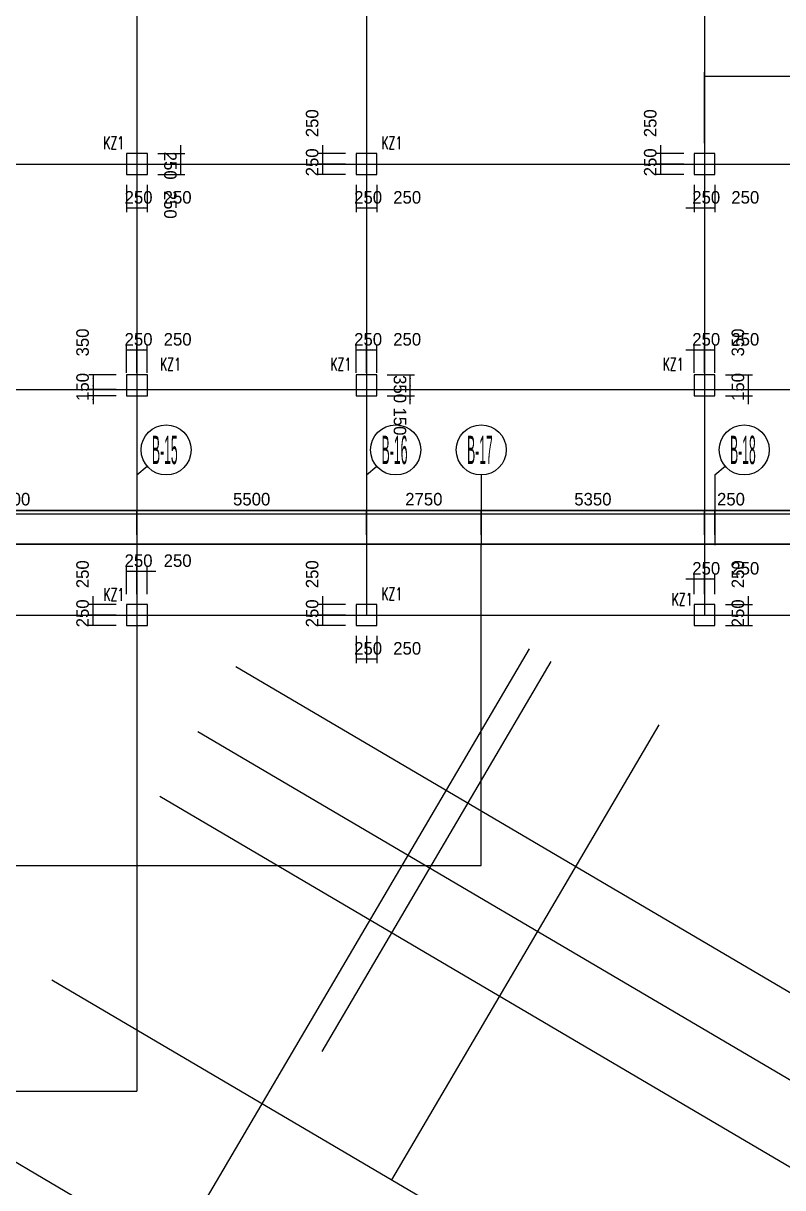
# Model space of a CAD drawing. Extents: x 387171 to 699106, y 11966 to 245688.
# Drawn here: x 582536 to 600731, y 130974 to 158858 of the extents above; entities that cross this region are included whole.
import ezdxf

# ---------------------------------------------------------------- set-up
doc = ezdxf.new("R2010")
doc.units = 0
doc.header["$LTSCALE"] = 100
doc.header["$MEASUREMENT"] = 0
for name, color, linetype in [('COLU', 7, 'Continuous'), ('DIM', 3, 'Continuous'), ('DOTE', 253, 'Continuous'), ('h后浇带', 51, 'Continuous'), ('L-AXIS', 3, 'Continuous'), ('NUM', 7, 'Continuous')]:
    doc.layers.add(name, color=color, linetype=linetype)
doc.styles.add('hztxt', font='hztxt')
doc.styles.get("Standard").update_dxf_attribs({"font": 'standard'})
doc.dimstyles.get("Standard").update_dxf_attribs({"dimtxt": 300, "dimasz": 100, "dimexe": 100, "dimexo": 250, "dimgap": 100, "dimtad": 0, "dimtoh": 1, "dimdec": 0, "dimdsep": 46, "dimcen": 0.09, "dimclrt": 7, "dimadec": 0, "dimazin": 0, "dimtfac": 1, "dimtdec": 4, "dimtofl": 0, "dimtmove": 0, "dimatfit": 3, "dimfxl": 1, "dimtolj": 1, "dimtzin": 0, "dimarcsym": 0})

# ---------------------------------------------------------------- blocks, each defined once
blk = doc.blocks.new('*D756')
at = {"layer": 'L-AXIS', "color": 0, "linetype": 'ByBlock', "lineweight": -2}
for p, q in [((604558, 147675), (604558, 147010)), ((599108, 146608), (599108, 147210)), ((599108, 147110), (604558, 147110))]:
    blk.add_line(p, q, dxfattribs=at)
for points in [[(599108, 147110), (599208, 147126), (599208, 147093)], [(604558, 147110), (604458, 147093), (604458, 147126)]]:
    blk.add_solid(points, dxfattribs=at)
at = {"layer": 'L-AXIS', "color": 7, "linetype": 'Continuous', "lineweight": -2, "insert": (601833, 147460), "char_height": 300, "width": 785, "attachment_point": 5, "style": 'hztxt'}
blk.add_mtext('5450', dxfattribs=at)
blk = doc.blocks.new('_AXISO')
blk.add_circle((0, 0), 0.5)
blk = doc.blocks.new('*D713')
at = {"layer": 'L-AXIS', "color": 0, "linetype": 'ByBlock', "lineweight": -2}
for p, q in [((585258, 146608), (585258, 147210)), ((585258, 147110), (590758, 147110)), ((590758, 146608), (590758, 147210))]:
    blk.add_line(p, q, dxfattribs=at)
for points in [[(585258, 147110), (585358, 147126), (585358, 147093)], [(590758, 147110), (590658, 147093), (590658, 147126)]]:
    blk.add_solid(points, dxfattribs=at)
at = {"layer": 'L-AXIS', "color": 7, "linetype": 'Continuous', "lineweight": -2, "insert": (588008, 147460), "char_height": 300, "width": 780, "attachment_point": 5, "style": 'hztxt'}
blk.add_mtext('5500', dxfattribs=at)
blk = doc.blocks.new('*D2882')
at = {"layer": 'L-AXIS', "color": 0, "linetype": 'ByBlock', "lineweight": -2}
for p, q in [((579258, 146608), (579258, 147210)), ((579258, 147110), (585258, 147110)), ((585258, 146608), (585258, 147210))]:
    blk.add_line(p, q, dxfattribs=at)
for points in [[(579258, 147110), (579358, 147126), (579358, 147093)], [(585258, 147110), (585158, 147093), (585158, 147126)]]:
    blk.add_solid(points, dxfattribs=at)
at = {"layer": 'L-AXIS', "color": 7, "linetype": 'Continuous', "lineweight": -2, "insert": (582258, 147460), "char_height": 300, "width": 770, "attachment_point": 5, "style": 'hztxt'}
blk.add_mtext('6000', dxfattribs=at)
blk = doc.blocks.new('*D2086')
at = {"layer": 'L-AXIS', "color": 0, "linetype": 'ByBlock', "lineweight": -2}
for p, q in [((593508, 146608), (593508, 147210)), ((593508, 147110), (598858, 147110)), ((598858, 146608), (598858, 147210))]:
    blk.add_line(p, q, dxfattribs=at)
for points in [[(593508, 147110), (593608, 147126), (593608, 147093)], [(598858, 147110), (598758, 147093), (598758, 147126)]]:
    blk.add_solid(points, dxfattribs=at)
at = {"layer": 'L-AXIS', "color": 7, "linetype": 'Continuous', "lineweight": -2, "insert": (596183, 147460), "char_height": 300, "width": 780, "attachment_point": 5, "style": 'hztxt'}
blk.add_mtext('5350', dxfattribs=at)
blk = doc.blocks.new('*D1664')
at = {"layer": 'L-AXIS', "color": 0, "linetype": 'ByBlock', "lineweight": -2}
for p, q in [((590758, 146608), (590758, 147210)), ((590758, 147110), (593508, 147110)), ((593508, 146608), (593508, 147210))]:
    blk.add_line(p, q, dxfattribs=at)
for points in [[(590758, 147110), (590858, 147126), (590858, 147093)], [(593508, 147110), (593408, 147093), (593408, 147126)]]:
    blk.add_solid(points, dxfattribs=at)
at = {"layer": 'L-AXIS', "color": 7, "linetype": 'Continuous', "lineweight": -2, "insert": (592133, 147460), "char_height": 300, "width": 780, "attachment_point": 5, "style": 'hztxt'}
blk.add_mtext('2750', dxfattribs=at)
blk = doc.blocks.new('*D1237')
at = {"layer": 'L-AXIS', "color": 0, "linetype": 'ByBlock', "lineweight": -2}
for p, q in [((598858, 146608), (598858, 147210)), ((598858, 147110), (599108, 147110)), ((599108, 146608), (599108, 147210))]:
    blk.add_line(p, q, dxfattribs=at)
for points in [[(598858, 147110), (598958, 147126), (598958, 147093)], [(599108, 147110), (599008, 147093), (599008, 147126)]]:
    blk.add_solid(points, dxfattribs=at)
at = {"layer": 'L-AXIS', "color": 7, "linetype": 'Continuous', "lineweight": -2, "insert": (599491, 147460), "char_height": 300, "width": 566.67, "attachment_point": 5, "style": 'hztxt'}
blk.add_mtext('250', dxfattribs=at)
blk = doc.blocks.new('*D1836')
at = {"layer": 'DIM', "color": 0, "linetype": 'ByBlock', "lineweight": -2}
for p, q in [((598608, 150488), (598608, 151138)), ((598858, 150488), (598858, 151138)), ((598408, 151038), (599058, 151038))]:
    blk.add_line(p, q, dxfattribs=at)
for points in [[(598608, 151038), (598508, 151021), (598508, 151055)], [(598858, 151038), (598958, 151055), (598958, 151021)]]:
    blk.add_solid(points, dxfattribs=at)
at = {"layer": 'DIM', "color": 7, "linetype": 'Continuous', "lineweight": -2, "insert": (598898, 151288), "char_height": 300, "width": 566.67, "attachment_point": 5, "style": 'hztxt'}
blk.add_mtext('250', dxfattribs=at)
blk = doc.blocks.new('*D1436')
at = {"layer": 'DIM', "color": 0, "linetype": 'ByBlock', "lineweight": -2}
for p, q in [((598858, 150488), (598858, 151138)), ((599108, 150488), (599108, 151138)), ((598858, 151038), (599108, 151038))]:
    blk.add_line(p, q, dxfattribs=at)
for points in [[(598858, 151038), (598958, 151055), (598958, 151021)], [(599108, 151038), (599008, 151021), (599008, 151055)]]:
    blk.add_solid(points, dxfattribs=at)
at = {"layer": 'DIM', "color": 7, "linetype": 'Continuous', "lineweight": -2, "insert": (599834, 151288), "char_height": 300, "width": 566.67, "attachment_point": 5, "style": 'hztxt'}
blk.add_mtext('250', dxfattribs=at)
blk = doc.blocks.new('*D959')
at = {"layer": 'DIM', "color": 0, "linetype": 'ByBlock', "lineweight": -2}
for p, q in [((599358, 150088), (600008, 150088)), ((599908, 149738), (599908, 150288)), ((599358, 149938), (600008, 149938))]:
    blk.add_line(p, q, dxfattribs=at)
for points in [[(599908, 150088), (599891, 150188), (599925, 150188)], [(599908, 149938), (599925, 149838), (599891, 149838)]]:
    blk.add_solid(points, dxfattribs=at)
at = {"layer": 'DIM', "color": 7, "linetype": 'Continuous', "lineweight": -2, "insert": (599658, 150149), "char_height": 300, "width": 476.67, "attachment_point": 5, "rotation": 90, "style": 'hztxt'}
blk.add_mtext('150', dxfattribs=at)
blk = doc.blocks.new('*D921')
at = {"layer": 'DIM', "color": 0, "linetype": 'ByBlock', "lineweight": -2}
for p, q in [((599358, 150438), (600008, 150438)), ((599908, 150088), (599908, 150438)), ((599358, 150088), (600008, 150088))]:
    blk.add_line(p, q, dxfattribs=at)
for points in [[(599908, 150438), (599925, 150338), (599891, 150338)], [(599908, 150088), (599891, 150188), (599925, 150188)]]:
    blk.add_solid(points, dxfattribs=at)
at = {"layer": 'DIM', "color": 7, "linetype": 'Continuous', "lineweight": -2, "insert": (599658, 151214), "char_height": 300, "width": 566.67, "attachment_point": 5, "rotation": 90, "style": 'hztxt'}
blk.add_mtext('350', dxfattribs=at)
blk = doc.blocks.new('*D473')
at = {"layer": 'DIM', "color": 0, "linetype": 'ByBlock', "lineweight": -2}
for p, q in [((598608, 154988), (598608, 154338)), ((598858, 154988), (598858, 154338)), ((598408, 154438), (599058, 154438))]:
    blk.add_line(p, q, dxfattribs=at)
for points in [[(598608, 154438), (598508, 154421), (598508, 154455)], [(598858, 154438), (598958, 154455), (598958, 154421)]]:
    blk.add_solid(points, dxfattribs=at)
at = {"layer": 'DIM', "color": 7, "linetype": 'Continuous', "lineweight": -2, "insert": (598898, 154688), "char_height": 300, "width": 566.67, "attachment_point": 5, "style": 'hztxt'}
blk.add_mtext('250', dxfattribs=at)
blk = doc.blocks.new('*D67')
at = {"layer": 'DIM', "color": 0, "linetype": 'ByBlock', "lineweight": -2}
for p, q in [((598858, 154988), (598858, 154338)), ((599108, 154988), (599108, 154338)), ((598858, 154438), (599108, 154438))]:
    blk.add_line(p, q, dxfattribs=at)
for points in [[(598858, 154438), (598958, 154455), (598958, 154421)], [(599108, 154438), (599008, 154421), (599008, 154455)]]:
    blk.add_solid(points, dxfattribs=at)
at = {"layer": 'DIM', "color": 7, "linetype": 'Continuous', "lineweight": -2, "insert": (599834, 154688), "char_height": 300, "width": 566.67, "attachment_point": 5, "style": 'hztxt'}
blk.add_mtext('250', dxfattribs=at)
blk = doc.blocks.new('*D2979')
at = {"layer": 'DIM', "color": 0, "linetype": 'ByBlock', "lineweight": -2}
for p, q in [((598358, 155488), (597708, 155488)), ((597808, 155238), (597808, 155488)), ((598358, 155238), (597708, 155238))]:
    blk.add_line(p, q, dxfattribs=at)
for points in [[(597808, 155488), (597825, 155388), (597791, 155388)], [(597808, 155238), (597791, 155338), (597825, 155338)]]:
    blk.add_solid(points, dxfattribs=at)
at = {"layer": 'DIM', "color": 7, "linetype": 'Continuous', "lineweight": -2, "insert": (597558, 155528), "char_height": 300, "width": 566.67, "attachment_point": 5, "rotation": 90, "style": 'hztxt'}
blk.add_mtext('250', dxfattribs=at)
blk = doc.blocks.new('*D2588')
at = {"layer": 'DIM', "color": 0, "linetype": 'ByBlock', "lineweight": -2}
for p, q in [((597808, 155288), (597808, 155938)), ((598358, 155738), (597708, 155738)), ((598358, 155488), (597708, 155488))]:
    blk.add_line(p, q, dxfattribs=at)
for points in [[(597808, 155738), (597791, 155838), (597825, 155838)], [(597808, 155488), (597825, 155388), (597791, 155388)]]:
    blk.add_solid(points, dxfattribs=at)
at = {"layer": 'DIM', "color": 7, "linetype": 'Continuous', "lineweight": -2, "insert": (597558, 156464), "char_height": 300, "width": 566.67, "attachment_point": 5, "rotation": 90, "style": 'hztxt'}
blk.add_mtext('250', dxfattribs=at)
blk = doc.blocks.new('*D2126')
at = {"layer": 'DIM', "color": 0, "linetype": 'ByBlock', "lineweight": -2}
for p, q in [((598408, 145554), (599058, 145554)), ((598608, 145188), (598608, 145654)), ((598858, 145188), (598858, 145654))]:
    blk.add_line(p, q, dxfattribs=at)
for points in [[(598608, 145554), (598508, 145538), (598508, 145571)], [(598858, 145554), (598958, 145571), (598958, 145538)]]:
    blk.add_solid(points, dxfattribs=at)
at = {"layer": 'DIM', "color": 7, "linetype": 'Continuous', "lineweight": -2, "insert": (598898, 145804), "char_height": 300, "width": 566.67, "attachment_point": 5, "style": 'hztxt'}
blk.add_mtext('250', dxfattribs=at)
blk = doc.blocks.new('*D1714')
at = {"layer": 'DIM', "color": 0, "linetype": 'ByBlock', "lineweight": -2}
for p, q in [((598858, 145188), (598858, 145654)), ((598858, 145554), (599108, 145554)), ((599108, 145188), (599108, 145654))]:
    blk.add_line(p, q, dxfattribs=at)
for points in [[(598858, 145554), (598958, 145571), (598958, 145538)], [(599108, 145554), (599008, 145538), (599008, 145571)]]:
    blk.add_solid(points, dxfattribs=at)
at = {"layer": 'DIM', "color": 7, "linetype": 'Continuous', "lineweight": -2, "insert": (599834, 145804), "char_height": 300, "width": 566.67, "attachment_point": 5, "style": 'hztxt'}
blk.add_mtext('250', dxfattribs=at)
blk = doc.blocks.new('*D1616')
at = {"layer": 'DIM', "color": 0, "linetype": 'ByBlock', "lineweight": -2}
for p, q in [((599358, 144688), (600008, 144688)), ((599908, 144438), (599908, 144688)), ((599358, 144438), (600008, 144438))]:
    blk.add_line(p, q, dxfattribs=at)
for points in [[(599908, 144688), (599925, 144588), (599891, 144588)], [(599908, 144438), (599891, 144538), (599925, 144538)]]:
    blk.add_solid(points, dxfattribs=at)
at = {"layer": 'DIM', "color": 7, "linetype": 'Continuous', "lineweight": -2, "insert": (599658, 144728), "char_height": 300, "width": 566.67, "attachment_point": 5, "rotation": 90, "style": 'hztxt'}
blk.add_mtext('250', dxfattribs=at)
blk = doc.blocks.new('*D1206')
at = {"layer": 'DIM', "color": 0, "linetype": 'ByBlock', "lineweight": -2}
for p, q in [((599908, 144488), (599908, 145138)), ((599358, 144938), (600008, 144938)), ((599358, 144688), (600008, 144688))]:
    blk.add_line(p, q, dxfattribs=at)
for points in [[(599908, 144938), (599891, 145038), (599925, 145038)], [(599908, 144688), (599925, 144588), (599891, 144588)]]:
    blk.add_solid(points, dxfattribs=at)
at = {"layer": 'DIM', "color": 7, "linetype": 'Continuous', "lineweight": -2, "insert": (599658, 145664), "char_height": 300, "width": 566.67, "attachment_point": 5, "rotation": 90, "style": 'hztxt'}
blk.add_mtext('250', dxfattribs=at)
blk = doc.blocks.new('*D737')
at = {"layer": 'DIM', "color": 0, "linetype": 'ByBlock', "lineweight": -2}
for p, q in [((590508, 150488), (590508, 151138)), ((590758, 150488), (590758, 151138)), ((590508, 151038), (590758, 151038))]:
    blk.add_line(p, q, dxfattribs=at)
for points in [[(590508, 151038), (590608, 151055), (590608, 151021)], [(590758, 151038), (590658, 151021), (590658, 151055)]]:
    blk.add_solid(points, dxfattribs=at)
at = {"layer": 'DIM', "color": 7, "linetype": 'Continuous', "lineweight": -2, "insert": (590798, 151288), "char_height": 300, "width": 566.67, "attachment_point": 5, "style": 'hztxt'}
blk.add_mtext('250', dxfattribs=at)
blk = doc.blocks.new('*D698')
at = {"layer": 'DIM', "color": 0, "linetype": 'ByBlock', "lineweight": -2}
for p, q in [((590758, 150488), (590758, 151138)), ((591008, 150488), (591008, 151138)), ((590758, 151038), (591008, 151038))]:
    blk.add_line(p, q, dxfattribs=at)
for points in [[(590758, 151038), (590858, 151055), (590858, 151021)], [(591008, 151038), (590908, 151021), (590908, 151055)]]:
    blk.add_solid(points, dxfattribs=at)
at = {"layer": 'DIM', "color": 7, "linetype": 'Continuous', "lineweight": -2, "insert": (591734, 151288), "char_height": 300, "width": 566.67, "attachment_point": 5, "style": 'hztxt'}
blk.add_mtext('250', dxfattribs=at)
blk = doc.blocks.new('*D256')
at = {"layer": 'DIM', "color": 0, "linetype": 'ByBlock', "lineweight": -2}
for p, q in [((591258, 150088), (591908, 150088)), ((591808, 149738), (591808, 150288)), ((591258, 149938), (591908, 149938))]:
    blk.add_line(p, q, dxfattribs=at)
for points in [[(591808, 150088), (591791, 150188), (591825, 150188)], [(591808, 149938), (591825, 149838), (591791, 149838)]]:
    blk.add_solid(points, dxfattribs=at)
at = {"layer": 'DIM', "color": 7, "linetype": 'Continuous', "lineweight": -2, "insert": (591558, 149323), "char_height": 300, "width": 476.67, "attachment_point": 5, "rotation": 270, "style": 'hztxt'}
blk.add_mtext('150', dxfattribs=at)
blk = doc.blocks.new('*D2851')
at = {"layer": 'DIM', "color": 0, "linetype": 'ByBlock', "lineweight": -2}
for p, q in [((591258, 150438), (591908, 150438)), ((591808, 150088), (591808, 150438)), ((591258, 150088), (591908, 150088))]:
    blk.add_line(p, q, dxfattribs=at)
for points in [[(591808, 150438), (591825, 150338), (591791, 150338)], [(591808, 150088), (591791, 150188), (591825, 150188)]]:
    blk.add_solid(points, dxfattribs=at)
at = {"layer": 'DIM', "color": 7, "linetype": 'Continuous', "lineweight": -2, "insert": (591558, 150098), "char_height": 300, "width": 566.67, "attachment_point": 5, "rotation": 270, "style": 'hztxt'}
blk.add_mtext('350', dxfattribs=at)
blk = doc.blocks.new('*D2763')
at = {"layer": 'DIM', "color": 0, "linetype": 'ByBlock', "lineweight": -2}
for p, q in [((589708, 145138), (589708, 144488)), ((590258, 144938), (589608, 144938)), ((590258, 144688), (589608, 144688))]:
    blk.add_line(p, q, dxfattribs=at)
for points in [[(589708, 144938), (589691, 145038), (589725, 145038)], [(589708, 144688), (589725, 144588), (589691, 144588)]]:
    blk.add_solid(points, dxfattribs=at)
at = {"layer": 'DIM', "color": 7, "linetype": 'Continuous', "lineweight": -2, "insert": (589458, 145664), "char_height": 300, "width": 566.67, "attachment_point": 5, "rotation": 90, "style": 'hztxt'}
blk.add_mtext('250', dxfattribs=at)
blk = doc.blocks.new('*D2381')
at = {"layer": 'DIM', "color": 0, "linetype": 'ByBlock', "lineweight": -2}
for p, q in [((590258, 144688), (589608, 144688)), ((589708, 144688), (589708, 144438)), ((590258, 144438), (589608, 144438))]:
    blk.add_line(p, q, dxfattribs=at)
for points in [[(589708, 144688), (589725, 144588), (589691, 144588)], [(589708, 144438), (589691, 144538), (589725, 144538)]]:
    blk.add_solid(points, dxfattribs=at)
at = {"layer": 'DIM', "color": 7, "linetype": 'Continuous', "lineweight": -2, "insert": (589458, 144728), "char_height": 300, "width": 566.67, "attachment_point": 5, "rotation": 90, "style": 'hztxt'}
blk.add_mtext('250', dxfattribs=at)
blk = doc.blocks.new('*D1904')
at = {"layer": 'DIM', "color": 0, "linetype": 'ByBlock', "lineweight": -2}
for p, q in [((590508, 144188), (590508, 143538)), ((590758, 144188), (590758, 143538)), ((590508, 143638), (590758, 143638))]:
    blk.add_line(p, q, dxfattribs=at)
for points in [[(590508, 143638), (590608, 143655), (590608, 143621)], [(590758, 143638), (590658, 143621), (590658, 143655)]]:
    blk.add_solid(points, dxfattribs=at)
at = {"layer": 'DIM', "color": 7, "linetype": 'Continuous', "lineweight": -2, "insert": (590798, 143888), "char_height": 300, "width": 566.67, "attachment_point": 5, "style": 'hztxt'}
blk.add_mtext('250', dxfattribs=at)
blk = doc.blocks.new('*D1861')
at = {"layer": 'DIM', "color": 0, "linetype": 'ByBlock', "lineweight": -2}
for p, q in [((590758, 144188), (590758, 143538)), ((591008, 144188), (591008, 143538)), ((590758, 143638), (591008, 143638))]:
    blk.add_line(p, q, dxfattribs=at)
for points in [[(590758, 143638), (590858, 143655), (590858, 143621)], [(591008, 143638), (590908, 143621), (590908, 143655)]]:
    blk.add_solid(points, dxfattribs=at)
at = {"layer": 'DIM', "color": 7, "linetype": 'Continuous', "lineweight": -2, "insert": (591734, 143888), "char_height": 300, "width": 566.67, "attachment_point": 5, "style": 'hztxt'}
blk.add_mtext('250', dxfattribs=at)
blk = doc.blocks.new('*D1415')
at = {"layer": 'DIM', "color": 0, "linetype": 'ByBlock', "lineweight": -2}
for p, q in [((589708, 155938), (589708, 155288)), ((590258, 155738), (589608, 155738)), ((590258, 155488), (589608, 155488))]:
    blk.add_line(p, q, dxfattribs=at)
for points in [[(589708, 155738), (589691, 155838), (589725, 155838)], [(589708, 155488), (589725, 155388), (589691, 155388)]]:
    blk.add_solid(points, dxfattribs=at)
at = {"layer": 'DIM', "color": 7, "linetype": 'Continuous', "lineweight": -2, "insert": (589458, 156464), "char_height": 300, "width": 566.67, "attachment_point": 5, "rotation": 90, "style": 'hztxt'}
blk.add_mtext('250', dxfattribs=at)
blk = doc.blocks.new('*D992')
at = {"layer": 'DIM', "color": 0, "linetype": 'ByBlock', "lineweight": -2}
for p, q in [((590258, 155488), (589608, 155488)), ((589708, 155488), (589708, 155238)), ((590258, 155238), (589608, 155238))]:
    blk.add_line(p, q, dxfattribs=at)
for points in [[(589708, 155488), (589725, 155388), (589691, 155388)], [(589708, 155238), (589691, 155338), (589725, 155338)]]:
    blk.add_solid(points, dxfattribs=at)
at = {"layer": 'DIM', "color": 7, "linetype": 'Continuous', "lineweight": -2, "insert": (589458, 155528), "char_height": 300, "width": 566.67, "attachment_point": 5, "rotation": 90, "style": 'hztxt'}
blk.add_mtext('250', dxfattribs=at)
blk = doc.blocks.new('*D905')
at = {"layer": 'DIM', "color": 0, "linetype": 'ByBlock', "lineweight": -2}
for p, q in [((590508, 154988), (590508, 154338)), ((590758, 154988), (590758, 154338)), ((590508, 154438), (590758, 154438))]:
    blk.add_line(p, q, dxfattribs=at)
for points in [[(590508, 154438), (590608, 154455), (590608, 154421)], [(590758, 154438), (590658, 154421), (590658, 154455)]]:
    blk.add_solid(points, dxfattribs=at)
at = {"layer": 'DIM', "color": 7, "linetype": 'Continuous', "lineweight": -2, "insert": (590798, 154688), "char_height": 300, "width": 566.67, "attachment_point": 5, "style": 'hztxt'}
blk.add_mtext('250', dxfattribs=at)
blk = doc.blocks.new('*D502')
at = {"layer": 'DIM', "color": 0, "linetype": 'ByBlock', "lineweight": -2}
for p, q in [((590758, 154988), (590758, 154338)), ((591008, 154988), (591008, 154338)), ((590758, 154438), (591008, 154438))]:
    blk.add_line(p, q, dxfattribs=at)
for points in [[(590758, 154438), (590858, 154455), (590858, 154421)], [(591008, 154438), (590908, 154421), (590908, 154455)]]:
    blk.add_solid(points, dxfattribs=at)
at = {"layer": 'DIM', "color": 7, "linetype": 'Continuous', "lineweight": -2, "insert": (591734, 154688), "char_height": 300, "width": 566.67, "attachment_point": 5, "style": 'hztxt'}
blk.add_mtext('250', dxfattribs=at)
blk = doc.blocks.new('*D50')
at = {"layer": 'DIM', "color": 0, "linetype": 'ByBlock', "lineweight": -2}
for p, q in [((585008, 154988), (585008, 154338)), ((585258, 154988), (585258, 154338)), ((585008, 154438), (585258, 154438))]:
    blk.add_line(p, q, dxfattribs=at)
for points in [[(585008, 154438), (585108, 154455), (585108, 154421)], [(585258, 154438), (585158, 154421), (585158, 154455)]]:
    blk.add_solid(points, dxfattribs=at)
at = {"layer": 'DIM', "color": 7, "linetype": 'Continuous', "lineweight": -2, "insert": (585298, 154688), "char_height": 300, "width": 566.67, "attachment_point": 5, "style": 'hztxt'}
blk.add_mtext('250', dxfattribs=at)
blk = doc.blocks.new('*D2652')
at = {"layer": 'DIM', "color": 0, "linetype": 'ByBlock', "lineweight": -2}
for p, q in [((585258, 154988), (585258, 154338)), ((585508, 154988), (585508, 154338)), ((585258, 154438), (585508, 154438))]:
    blk.add_line(p, q, dxfattribs=at)
for points in [[(585258, 154438), (585358, 154455), (585358, 154421)], [(585508, 154438), (585408, 154421), (585408, 154455)]]:
    blk.add_solid(points, dxfattribs=at)
at = {"layer": 'DIM', "color": 7, "linetype": 'Continuous', "lineweight": -2, "insert": (586234, 154688), "char_height": 300, "width": 566.67, "attachment_point": 5, "style": 'hztxt'}
blk.add_mtext('250', dxfattribs=at)
blk = doc.blocks.new('*D2571')
at = {"layer": 'DIM', "color": 0, "linetype": 'ByBlock', "lineweight": -2}
for p, q in [((585758, 155488), (586408, 155488)), ((586308, 155238), (586308, 155488)), ((585758, 155238), (586408, 155238))]:
    blk.add_line(p, q, dxfattribs=at)
for points in [[(586308, 155488), (586325, 155388), (586291, 155388)], [(586308, 155238), (586291, 155338), (586325, 155338)]]:
    blk.add_solid(points, dxfattribs=at)
at = {"layer": 'DIM', "color": 7, "linetype": 'Continuous', "lineweight": -2, "insert": (586058, 154512), "char_height": 300, "width": 566.67, "attachment_point": 5, "rotation": 270, "style": 'hztxt'}
blk.add_mtext('250', dxfattribs=at)
blk = doc.blocks.new('*D2160')
at = {"layer": 'DIM', "color": 0, "linetype": 'ByBlock', "lineweight": -2}
for p, q in [((586308, 155288), (586308, 155938)), ((585758, 155738), (586408, 155738)), ((585758, 155488), (586408, 155488))]:
    blk.add_line(p, q, dxfattribs=at)
for points in [[(586308, 155738), (586291, 155838), (586325, 155838)], [(586308, 155488), (586325, 155388), (586291, 155388)]]:
    blk.add_solid(points, dxfattribs=at)
at = {"layer": 'DIM', "color": 7, "linetype": 'Continuous', "lineweight": -2, "insert": (586058, 155448), "char_height": 300, "width": 566.67, "attachment_point": 5, "rotation": 270, "style": 'hztxt'}
blk.add_mtext('250', dxfattribs=at)
blk = doc.blocks.new('*D1695')
at = {"layer": 'DIM', "color": 0, "linetype": 'ByBlock', "lineweight": -2}
for p, q in [((584758, 150438), (584108, 150438)), ((584208, 150438), (584208, 150088)), ((584758, 150088), (584108, 150088))]:
    blk.add_line(p, q, dxfattribs=at)
for points in [[(584208, 150438), (584225, 150338), (584191, 150338)], [(584208, 150088), (584191, 150188), (584225, 150188)]]:
    blk.add_solid(points, dxfattribs=at)
at = {"layer": 'DIM', "color": 7, "linetype": 'Continuous', "lineweight": -2, "insert": (583958, 151214), "char_height": 300, "width": 566.67, "attachment_point": 5, "rotation": 90, "style": 'hztxt'}
blk.add_mtext('350', dxfattribs=at)
blk = doc.blocks.new('*D1649')
at = {"layer": 'DIM', "color": 0, "linetype": 'ByBlock', "lineweight": -2}
for p, q in [((584758, 150088), (584108, 150088)), ((584208, 150288), (584208, 149738)), ((584758, 149938), (584108, 149938))]:
    blk.add_line(p, q, dxfattribs=at)
for points in [[(584208, 150088), (584191, 150188), (584225, 150188)], [(584208, 149938), (584225, 149838), (584191, 149838)]]:
    blk.add_solid(points, dxfattribs=at)
at = {"layer": 'DIM', "color": 7, "linetype": 'Continuous', "lineweight": -2, "insert": (583958, 150149), "char_height": 300, "width": 476.67, "attachment_point": 5, "rotation": 90, "style": 'hztxt'}
blk.add_mtext('150', dxfattribs=at)
blk = doc.blocks.new('*D1191')
at = {"layer": 'DIM', "color": 0, "linetype": 'ByBlock', "lineweight": -2}
for p, q in [((585008, 150488), (585008, 151138)), ((585258, 150488), (585258, 151138)), ((585008, 151038), (585258, 151038))]:
    blk.add_line(p, q, dxfattribs=at)
for points in [[(585008, 151038), (585108, 151055), (585108, 151021)], [(585258, 151038), (585158, 151021), (585158, 151055)]]:
    blk.add_solid(points, dxfattribs=at)
at = {"layer": 'DIM', "color": 7, "linetype": 'Continuous', "lineweight": -2, "insert": (585298, 151288), "char_height": 300, "width": 566.67, "attachment_point": 5, "style": 'hztxt'}
blk.add_mtext('250', dxfattribs=at)
blk = doc.blocks.new('*D769')
at = {"layer": 'DIM', "color": 0, "linetype": 'ByBlock', "lineweight": -2}
for p, q in [((585258, 150488), (585258, 151138)), ((585508, 150488), (585508, 151138)), ((585258, 151038), (585508, 151038))]:
    blk.add_line(p, q, dxfattribs=at)
for points in [[(585258, 151038), (585358, 151055), (585358, 151021)], [(585508, 151038), (585408, 151021), (585408, 151055)]]:
    blk.add_solid(points, dxfattribs=at)
at = {"layer": 'DIM', "color": 7, "linetype": 'Continuous', "lineweight": -2, "insert": (586234, 151288), "char_height": 300, "width": 566.67, "attachment_point": 5, "style": 'hztxt'}
blk.add_mtext('250', dxfattribs=at)
blk = doc.blocks.new('*D686')
at = {"layer": 'DIM', "color": 0, "linetype": 'ByBlock', "lineweight": -2}
for p, q in [((585008, 145188), (585008, 145838)), ((585258, 145188), (585258, 145838)), ((585008, 145738), (585258, 145738))]:
    blk.add_line(p, q, dxfattribs=at)
for points in [[(585008, 145738), (585108, 145755), (585108, 145721)], [(585258, 145738), (585158, 145721), (585158, 145755)]]:
    blk.add_solid(points, dxfattribs=at)
at = {"layer": 'DIM', "color": 7, "linetype": 'Continuous', "lineweight": -2, "insert": (585298, 145988), "char_height": 300, "width": 566.67, "attachment_point": 5, "style": 'hztxt'}
blk.add_mtext('250', dxfattribs=at)
blk = doc.blocks.new('*D2814')
at = {"layer": 'DIM', "color": 0, "linetype": 'ByBlock', "lineweight": -2}
for p, q in [((585258, 145188), (585258, 145838)), ((585508, 145188), (585508, 145838)), ((585058, 145738), (585708, 145738))]:
    blk.add_line(p, q, dxfattribs=at)
for points in [[(585258, 145738), (585158, 145721), (585158, 145755)], [(585508, 145738), (585608, 145755), (585608, 145721)]]:
    blk.add_solid(points, dxfattribs=at)
at = {"layer": 'DIM', "color": 7, "linetype": 'Continuous', "lineweight": -2, "insert": (586234, 145988), "char_height": 300, "width": 566.67, "attachment_point": 5, "style": 'hztxt'}
blk.add_mtext('250', dxfattribs=at)
blk = doc.blocks.new('*D2430')
at = {"layer": 'DIM', "color": 0, "linetype": 'ByBlock', "lineweight": -2}
for p, q in [((584758, 144688), (584108, 144688)), ((584208, 144438), (584208, 144688)), ((584758, 144438), (584108, 144438))]:
    blk.add_line(p, q, dxfattribs=at)
for points in [[(584208, 144688), (584225, 144588), (584191, 144588)], [(584208, 144438), (584191, 144538), (584225, 144538)]]:
    blk.add_solid(points, dxfattribs=at)
at = {"layer": 'DIM', "color": 7, "linetype": 'Continuous', "lineweight": -2, "insert": (583958, 144728), "char_height": 300, "width": 566.67, "attachment_point": 5, "rotation": 90, "style": 'hztxt'}
blk.add_mtext('250', dxfattribs=at)
blk = doc.blocks.new('*D1951')
at = {"layer": 'DIM', "color": 0, "linetype": 'ByBlock', "lineweight": -2}
for p, q in [((584208, 144488), (584208, 145138)), ((584758, 144938), (584108, 144938)), ((584758, 144688), (584108, 144688))]:
    blk.add_line(p, q, dxfattribs=at)
for points in [[(584208, 144938), (584191, 145038), (584225, 145038)], [(584208, 144688), (584225, 144588), (584191, 144588)]]:
    blk.add_solid(points, dxfattribs=at)
at = {"layer": 'DIM', "color": 7, "linetype": 'Continuous', "lineweight": -2, "insert": (583958, 145664), "char_height": 300, "width": 566.67, "attachment_point": 5, "rotation": 90, "style": 'hztxt'}
blk.add_mtext('250', dxfattribs=at)
blk = doc.blocks.new('*D1005')
at = {"layer": 'DIM', "color": 0, "linetype": 'ByBlock', "lineweight": -2}
for p, q in [((598858, 155988), (598858, 157688)), ((598858, 157588), (604408, 157588)), ((604408, 155988), (604408, 157688))]:
    blk.add_line(p, q, dxfattribs=at)
for points in [[(598858, 157588), (598958, 157604), (598958, 157571)], [(604408, 157588), (604308, 157571), (604308, 157604)]]:
    blk.add_solid(points, dxfattribs=at)
at = {"layer": 'DIM', "color": 7, "linetype": 'Continuous', "lineweight": -2, "insert": (601633, 157838), "char_height": 300, "width": 780, "attachment_point": 5, "style": 'hztxt'}
blk.add_mtext('5550', dxfattribs=at)
blk = doc.blocks.new('后浇带现场')
at = {"color": 6, "lineweight": 30}
for points in [[(806265, 663346), (787754, 674230), (759207, 674230), (759207, 625070)], [(805860, 662656), (787536, 673430), (760007, 673430), (760007, 625070)]]:
    blk.add_lwpolyline(points, dxfattribs=at)
at = {"layer": 'h后浇带', "color": 1}
for p, q in [((662168, 674230), (787754, 674230)), ((662200, 673430), (787536, 673430))]:
    blk.add_line(p, q, dxfattribs=at)

msp = doc.modelspace()

# ---------------------------------------------------------------- linework, layer by layer
at = {"layer": 'COLU'}
for points in [[(585008.1, 155237.9), (585508.1, 155237.9), (585508.1, 155737.9), (585008.1, 155737.9)], [(590508.1, 155237.9), (591008.1, 155237.9), (591008.1, 155737.9), (590508.1, 155737.9)], [(598608.1, 155237.9), (599108.1, 155237.9), (599108.1, 155737.9), (598608.1, 155737.9)], [(585008.1, 149937.9), (585508.1, 149937.9), (585508.1, 150437.9), (585008.1, 150437.9)], [(590508.1, 149937.9), (591008.1, 149937.9), (591008.1, 150437.9), (590508.1, 150437.9)], [(598608.1, 149937.9), (599108.1, 149937.9), (599108.1, 150437.9), (598608.1, 150437.9)], [(585008.1, 144437.9), (585508.1, 144437.9), (585508.1, 144937.9), (585008.1, 144937.9)], [(590508.1, 144437.9), (591008.1, 144437.9), (591008.1, 144937.9), (590508.1, 144937.9)], [(598608.1, 144437.9), (599108.1, 144437.9), (599108.1, 144937.9), (598608.1, 144937.9)]]:
    msp.add_lwpolyline(points, close=True, dxfattribs=at)
at = {"layer": 'DOTE'}
for p, q in [((585258.1, 173087.9), (585258.1, 133287.9)), ((590758.1, 173087.9), (590758.1, 144687.9)), ((598858.1, 167587.9), (598858.1, 144687.9)), ((491029.4, 155487.9), (604908.1, 155487.9)), ((491246.2, 150087.9), (605563.5, 150087.9)), ((593508.1, 138687.9), (593508.1, 146357.9)), ((491462.9, 144687.9), (604647.2, 144687.9)), ((594660, 143880.5), (583042.3, 124121.8)), ((587628.3, 143453.4), (636841.8, 114516.9)), ((595177.3, 143576.4), (589686.9, 134238.7)), ((597763.4, 142055.8), (591360.6, 131166.4)), ((586716, 141901.7), (605891.9, 130626.7)), ((585803.6, 140350.1), (639805.6, 108598)), ((491703.8, 138687.9), (593508.1, 138687.9)), ((583218.7, 135953.7), (631186.4, 107749.7)), ((508458.1, 133287.9), (585258.1, 133287.9)), ((581089.9, 132333.2), (603972.6, 118878.6))]:
    msp.add_line(p, q, dxfattribs=at)
at = {"layer": 'L-AXIS'}
for p, q in [((585258.1, 148041.3), (585502.5, 148250.8)), ((590758.1, 148041.3), (591002.5, 148250.8)), ((599108.1, 148041.3), (599352.5, 148250.8)), ((585258.1, 148041.3), (585258.1, 146357.9)), ((590758.1, 148041.3), (590758.1, 146357.9)), ((593508.1, 148041.3), (593508.1, 146357.9)), ((593508.1, 148041.3), (593508.1, 146357.9)), ((599108.1, 148041.3), (599108.1, 146357.9))]:
    msp.add_line(p, q, dxfattribs=at)

# ---------------------------------------------------------------- block references
at = {"color": 3, "lineweight": 30}
msp.add_blockref('后浇带现场', (-182998.7, -527042.1), dxfattribs=at)
at = {"layer": 'L-AXIS'}
ref = msp.add_blockref('_AXISO', (585958.1, 148641.3), dxfattribs=dict(at, xscale=1199.999999999997, yscale=1200, rotation=359.9996457873818))
ref.add_attrib('A', 'B-15', (585618.7, 148301.9), dxfattribs={"height": 678.82, "style": 'hztxt', "width": 0.320988})
ref = msp.add_blockref('_AXISO', (591458.1, 148641.3), dxfattribs=dict(at, xscale=1199.999999999997, yscale=1200, rotation=359.9996457873818))
ref.add_attrib('A', 'B-16', (591118.7, 148301.9), dxfattribs={"height": 678.82, "style": 'hztxt', "width": 0.325})
ref = msp.add_blockref('_AXISO', (593508.1, 148641.3), dxfattribs=dict(at, xscale=1199.999999999997, yscale=1200, rotation=359.9996457873818))
ref.add_attrib('A', 'B-17', (593168.7, 148301.9), dxfattribs={"height": 678.82, "style": 'hztxt', "width": 0.320988})
ref = msp.add_blockref('_AXISO', (599808.1, 148641.3), dxfattribs=dict(at, xscale=1199.999999999997, yscale=1200, rotation=359.9996457873818))
ref.add_attrib('A', 'B-18', (599468.7, 148301.9), dxfattribs={"height": 678.82, "style": 'hztxt', "width": 0.320988})

# ---------------------------------------------------------------- texts
at = {"layer": 'NUM', "color": 200, "width": 0.7}
for p in [(584451.3, 155844), (591114.1, 155844), (585811.3, 150544), (589892.1, 150544), (597854.3, 150544), (584456, 145028.8), (591114.1, 145044), (598068.2, 144912.9)]:
    msp.add_text('KZ1', height=300, dxfattribs=at).set_placement(p)

# ---------------------------------------------------------------- dimensions: what is measured, and where the dimension line sits
at = {"layer": 'DIM', "color": 200}
dim = msp.add_linear_dim(base=(604408.1, 157587.8), p1=(598858.1, 155737.9), p2=(604408.1, 155737.9), dimstyle='Standard', dxfattribs=at)
dim.commit()
dim.dimension.update_dxf_attribs({"geometry": '*D1005', "text_midpoint": (601633.1, 157837.8)})
for p1, p2, distance, picture, middle in [((590508.1, 155737.9), (590508.1, 155487.9), -800, '*D1415', (589458.1, 155956)), ((598608.1, 155487.9), (598608.1, 155737.9), 800, '*D2588', (597558.1, 155956)), ((585508.1, 155487.9), (585508.1, 155737.9), -800, '*D2160', (586058.1, 155956)), ((590508.1, 155487.9), (590508.1, 155237.9), -800, '*D992', (589458.1, 155019.9)), ((598608.1, 155237.9), (598608.1, 155487.9), 800, '*D2979', (597558.1, 155019.9)), ((585508.1, 155237.9), (585508.1, 155487.9), -800, '*D2571', (586058.1, 155019.9)), ((585008.1, 155237.9), (585258.1, 155237.9), -800, '*D50', (584790, 154687.9)), ((585258.1, 155237.9), (585508.1, 155237.9), -800, '*D2652', (585726.1, 154687.9)), ((590508.1, 155237.9), (590758.1, 155237.9), -800, '*D905', (590290, 154687.9)), ((590758.1, 155237.9), (591008.1, 155237.9), -800, '*D502', (591226.1, 154687.9)), ((598608.1, 155237.9), (598858.1, 155237.9), -800, '*D473', (598390, 154687.9)), ((598858.1, 155237.9), (599108.1, 155237.9), -800, '*D67', (599326.1, 154687.9)), ((585008.1, 150437.9), (585008.1, 150087.9), -800, '*D1695', (583958.1, 150656)), ((585008.1, 150237.9), (585258.1, 150237.9), 800, '*D1191', (584790, 151287.9)), ((585258.1, 150237.9), (585508.1, 150237.9), 800, '*D769', (585726.1, 151287.9)), ((590508.1, 150237.9), (590758.1, 150237.9), 800, '*D737', (590290, 151287.9)), ((590758.1, 150237.9), (591008.1, 150237.9), 800, '*D698', (591226.1, 151287.9)), ((598608.1, 150237.9), (598858.1, 150237.9), 800, '*D1836', (598390, 151287.9)), ((598858.1, 150237.9), (599108.1, 150237.9), 800, '*D1436', (599326.1, 151287.9)), ((599108.1, 150087.9), (599108.1, 150437.9), -800, '*D921', (599658.1, 150656)), ((591008.1, 150087.9), (591008.1, 150437.9), -800, '*D2851', (591558.1, 150656)), ((585008.1, 150087.9), (585008.1, 149937.9), -800, '*D1649', (583958.1, 149736)), ((599108.1, 149937.9), (599108.1, 150087.9), -800, '*D959', (599658.1, 149736)), ((591008.1, 149937.9), (591008.1, 150087.9), -800, '*D256', (591558.1, 149736)), ((585008.1, 144937.9), (585258.1, 144937.9), 800, '*D686', (584790, 145987.9)), ((585258.1, 144937.9), (585508.1, 144937.9), 800, '*D2814', (585726.1, 145987.9)), ((585008.1, 144687.9), (585008.1, 144937.9), 800, '*D1951', (583958.1, 145156)), ((590508.1, 144937.9), (590508.1, 144687.9), -800, '*D2763', (589458.1, 145156)), ((598608.1, 144937.9), (598858.1, 144937.9), 616.5, '*D2126', (598390, 145804.4)), ((598858.1, 144937.9), (599108.1, 144937.9), 616.5, '*D1714', (599326.1, 145804.4)), ((599108.1, 144687.9), (599108.1, 144937.9), -800, '*D1206', (599658.1, 145156)), ((585008.1, 144437.9), (585008.1, 144687.9), 800, '*D2430', (583958.1, 144219.9)), ((590508.1, 144687.9), (590508.1, 144437.9), -800, '*D2381', (589458.1, 144219.9)), ((599108.1, 144437.9), (599108.1, 144687.9), -800, '*D1616', (599658.1, 144219.9)), ((590508.1, 144437.9), (590758.1, 144437.9), -800, '*D1904', (590290, 143887.9)), ((590758.1, 144437.9), (591008.1, 144437.9), -800, '*D1861', (591226.1, 143887.9))]:
    dim = msp.add_aligned_dim(p1=p1, p2=p2, distance=distance, dimstyle='Standard', dxfattribs=at)
    dim.commit()
    dim.dimension.update_dxf_attribs({"geometry": picture, "text_midpoint": middle})
at = {"layer": 'L-AXIS'}
for base, p1, p2, picture, middle in [((604557.8, 147109.6), (599108.1, 146357.9), (604557.8, 147925.2), '*D756', (601832.9, 147459.6)), ((585258.1, 147109.6), (579258.1, 146357.9), (585258.1, 146357.9), '*D2882', (582258.1, 147459.6)), ((590758.1, 147109.6), (585258.1, 146357.9), (590758.1, 146357.9), '*D713', (588008.1, 147459.6)), ((593508.1, 147109.6), (590758.1, 146357.9), (593508.1, 146357.9), '*D1664', (592133.1, 147459.6)), ((598858.1, 147109.6), (593508.1, 146357.9), (598858.1, 146357.9), '*D2086', (596183.1, 147459.6)), ((599108.1, 147109.6), (598858.1, 146357.9), (599108.1, 146357.9), '*D1237', (598983.1, 147459.6))]:
    dim = msp.add_linear_dim(base=base, p1=p1, p2=p2, dimstyle='Standard', dxfattribs=at)
    dim.commit()
    dim.dimension.update_dxf_attribs({"geometry": picture, "text_midpoint": middle})

doc.saveas('drawing.dxf')
